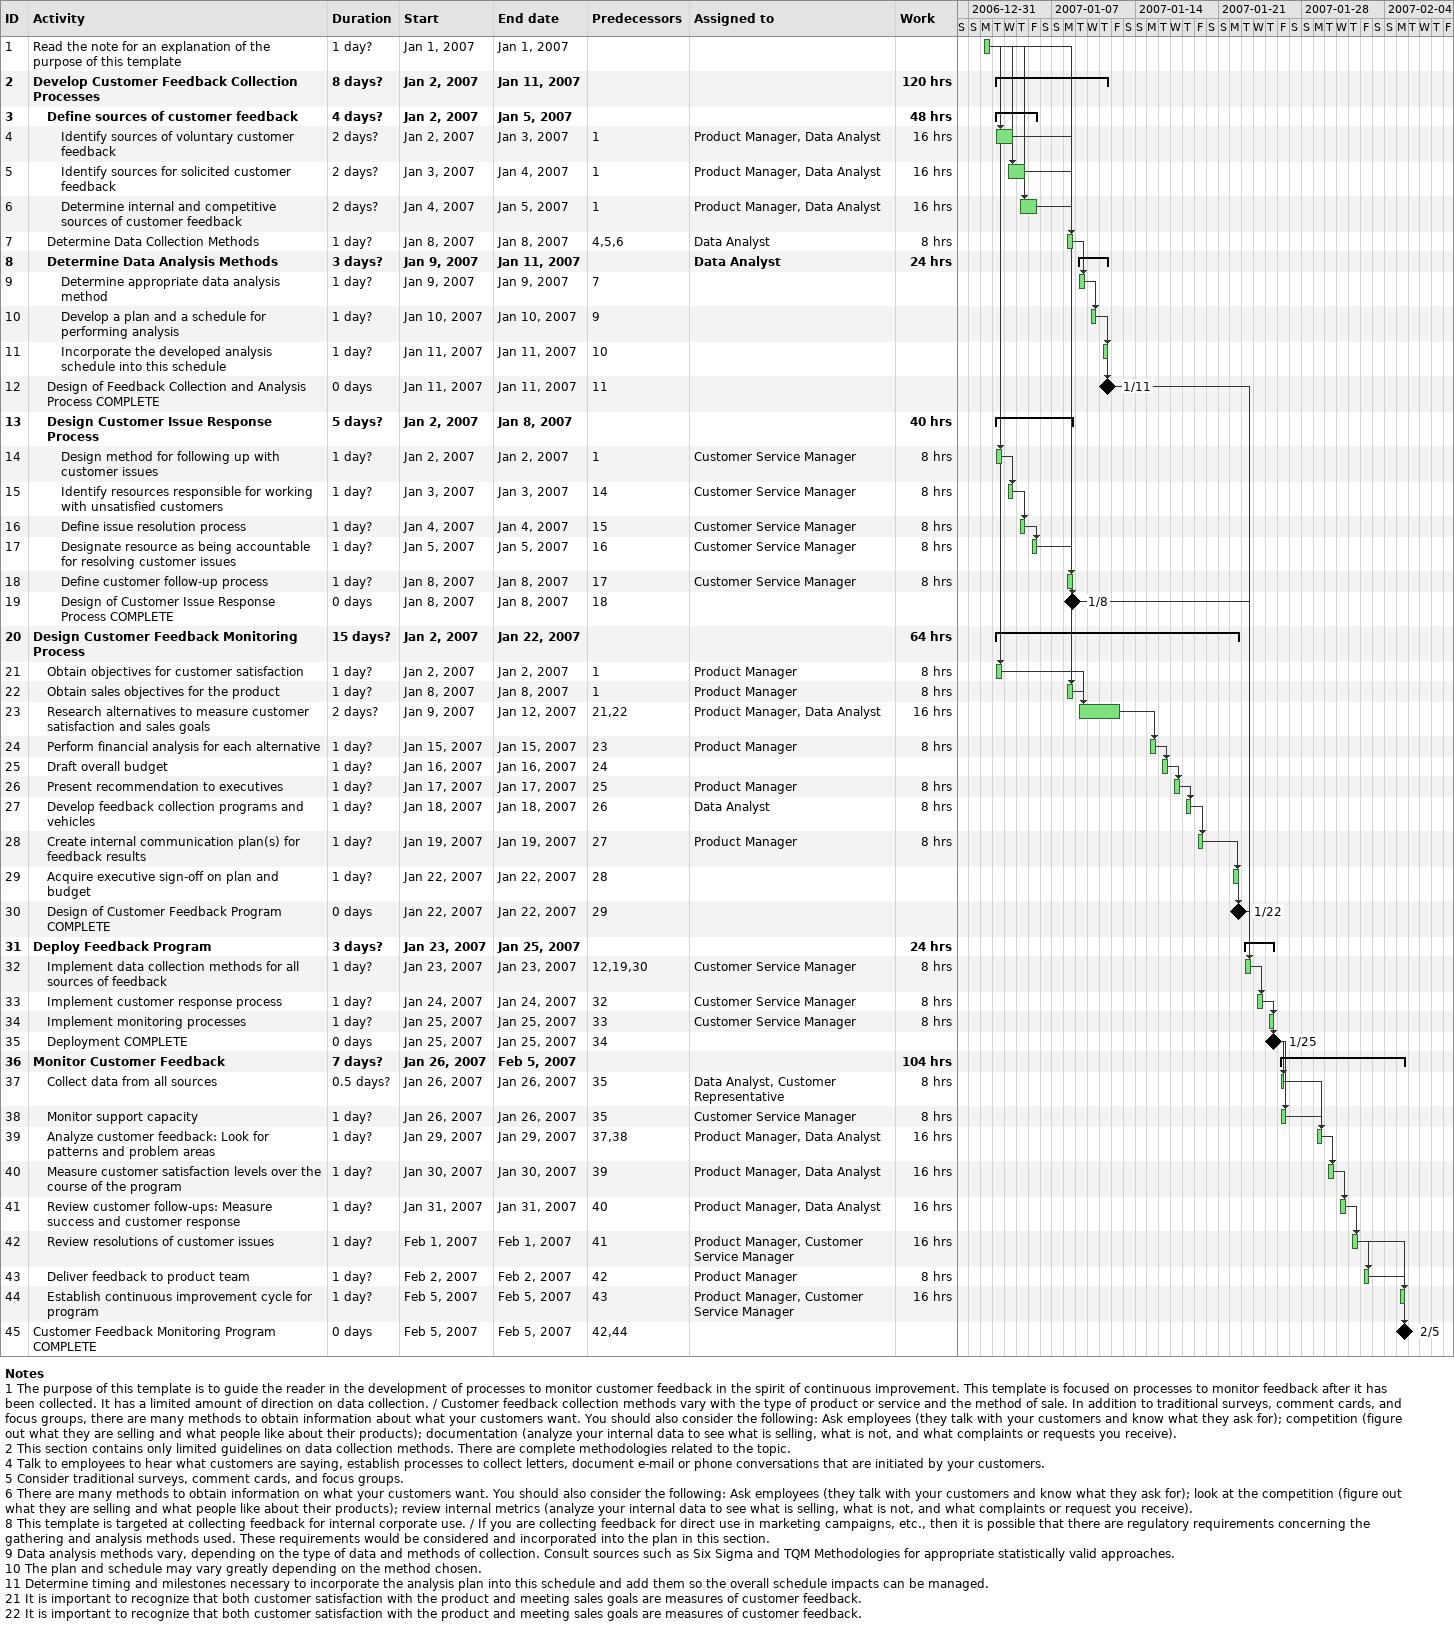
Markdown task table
| ID | Level | Task | Duration | Start | Finish | Predecessors | Resources | Work (h) |
|---|---|---|---|---|---|---|---|---|
| 1 | 1 | Read the note for an explanation of the purpose of this template | 1d? | 2007-01-01 | 2007-01-01 |  |  |  |
| 2 | 1 | **Develop Customer Feedback Collection Processes** | 8d? | 2007-01-02 | 2007-01-11 |  |  | 120 |
| 3 | 2 | **Define sources of customer feedback** | 4d? | 2007-01-02 | 2007-01-05 |  |  | 48 |
| 4 | 3 | Identify sources of voluntary customer feedback | 2d? | 2007-01-02 | 2007-01-03 | 1 | Product Manager, Data Analyst | 16 |
| 5 | 3 | Identify sources for solicited customer feedback | 2d? | 2007-01-03 | 2007-01-04 | 1 | Product Manager, Data Analyst | 16 |
| 6 | 3 | Determine internal and competitive sources of customer feedback | 2d? | 2007-01-04 | 2007-01-05 | 1 | Product Manager, Data Analyst | 16 |
| 7 | 2 | Determine Data Collection Methods | 1d? | 2007-01-08 | 2007-01-08 | 4, 5, 6 | Data Analyst | 8 |
| 8 | 2 | **Determine Data Analysis Methods** | 3d? | 2007-01-09 | 2007-01-11 |  | Data Analyst | 24 |
| 9 | 3 | Determine appropriate data analysis method | 1d? | 2007-01-09 | 2007-01-09 | 7 |  |  |
| 10 | 3 | Develop a plan and a schedule for performing analysis | 1d? | 2007-01-10 | 2007-01-10 | 9 |  |  |
| 11 | 3 | Incorporate the developed analysis schedule into this schedule | 1d? | 2007-01-11 | 2007-01-11 | 10 |  |  |
| 12 | 2 | Design of Feedback Collection and Analysis Process COMPLETE | 0d | 2007-01-11 | 2007-01-11 | 11 |  |  |
| 13 | 2 | **Design Customer Issue Response Process** | 5d? | 2007-01-02 | 2007-01-08 |  |  | 40 |
| 14 | 3 | Design method for following up with customer issues | 1d? | 2007-01-02 | 2007-01-02 | 1 | Customer Service Manager | 8 |
| 15 | 3 | Identify resources responsible for working with unsatisfied customers | 1d? | 2007-01-03 | 2007-01-03 | 14 | Customer Service Manager | 8 |
| 16 | 3 | Define issue resolution process | 1d? | 2007-01-04 | 2007-01-04 | 15 | Customer Service Manager | 8 |
| 17 | 3 | Designate resource as being accountable for resolving customer issues | 1d? | 2007-01-05 | 2007-01-05 | 16 | Customer Service Manager | 8 |
| 18 | 3 | Define customer follow-up process | 1d? | 2007-01-08 | 2007-01-08 | 17 | Customer Service Manager | 8 |
| 19 | 3 | Design of Customer Issue Response Process COMPLETE | 0d | 2007-01-08 | 2007-01-08 | 18 |  |  |
| 20 | 1 | **Design Customer Feedback Monitoring Process** | 15d? | 2007-01-02 | 2007-01-22 |  |  | 64 |
| 21 | 2 | Obtain objectives for customer satisfaction | 1d? | 2007-01-02 | 2007-01-02 | 1 | Product Manager | 8 |
| 22 | 2 | Obtain sales objectives for the product | 1d? | 2007-01-08 | 2007-01-08 | 1 | Product Manager | 8 |
| 23 | 2 | Research alternatives to measure customer satisfaction and sales goals | 2d? | 2007-01-09 | 2007-01-12 | 21, 22 | Product Manager, Data Analyst | 16 |
| 24 | 2 | Perform financial analysis for each alternative | 1d? | 2007-01-15 | 2007-01-15 | 23 | Product Manager | 8 |
| 25 | 2 | Draft overall budget | 1d? | 2007-01-16 | 2007-01-16 | 24 |  |  |
| 26 | 2 | Present recommendation to executives | 1d? | 2007-01-17 | 2007-01-17 | 25 | Product Manager | 8 |
| 27 | 2 | Develop feedback collection programs and vehicles | 1d? | 2007-01-18 | 2007-01-18 | 26 | Data Analyst | 8 |
| 28 | 2 | Create internal communication plan(s) for feedback results | 1d? | 2007-01-19 | 2007-01-19 | 27 | Product Manager | 8 |
| 29 | 2 | Acquire executive sign-off on plan and budget | 1d? | 2007-01-22 | 2007-01-22 | 28 |  |  |
| 30 | 2 | Design of Customer Feedback Program COMPLETE | 0d | 2007-01-22 | 2007-01-22 | 29 |  |  |
| 31 | 1 | **Deploy Feedback Program** | 3d? | 2007-01-23 | 2007-01-25 |  |  | 24 |
| 32 | 2 | Implement data collection methods for all sources of feedback | 1d? | 2007-01-23 | 2007-01-23 | 12, 19, 30 | Customer Service Manager | 8 |
| 33 | 2 | Implement customer response process | 1d? | 2007-01-24 | 2007-01-24 | 32 | Customer Service Manager | 8 |
| 34 | 2 | Implement monitoring processes | 1d? | 2007-01-25 | 2007-01-25 | 33 | Customer Service Manager | 8 |
| 35 | 2 | Deployment COMPLETE | 0d | 2007-01-25 | 2007-01-25 | 34 |  |  |
| 36 | 1 | **Monitor Customer Feedback** | 7d? | 2007-01-26 | 2007-02-05 |  |  | 104 |
| 37 | 2 | Collect data from all sources | 0.5d? | 2007-01-26 | 2007-01-26 | 35 | Data Analyst, Customer Representative | 8 |
| 38 | 2 | Monitor support capacity | 1d? | 2007-01-26 | 2007-01-26 | 35 | Customer Service Manager | 8 |
| 39 | 2 | Analyze customer feedback: Look for patterns and problem areas | 1d? | 2007-01-29 | 2007-01-29 | 37, 38 | Product Manager, Data Analyst | 16 |
| 40 | 2 | Measure customer satisfaction levels over the course of the program | 1d? | 2007-01-30 | 2007-01-30 | 39 | Product Manager, Data Analyst | 16 |
| 41 | 2 | Review customer follow-ups: Measure success and customer response | 1d? | 2007-01-31 | 2007-01-31 | 40 | Product Manager, Data Analyst | 16 |
| 42 | 2 | Review resolutions of customer issues | 1d? | 2007-02-01 | 2007-02-01 | 41 | Product Manager, Customer Service Manager | 16 |
| 43 | 2 | Deliver feedback to product team | 1d? | 2007-02-02 | 2007-02-02 | 42 | Product Manager | 8 |
| 44 | 2 | Establish continuous improvement cycle for program | 1d? | 2007-02-05 | 2007-02-05 | 43 | Product Manager, Customer Service Manager | 16 |
| 45 | 1 | Customer Feedback Monitoring Program COMPLETE | 0d | 2007-02-05 | 2007-02-05 | 42, 44 |  |  |

Notes
- 1: The purpose of this template is to guide the reader in the development of processes to monitor customer feedback in the spirit of continuous improvement. This template is focused on processes to monitor feedback after it has been collected. It has a limited amount of direction on data collection. / Customer feedback collection methods vary with the type of product or service and the method of sale. In addition to traditional surveys, comment cards, and focus groups, there are many methods to obtain information about what your customers want. You should also consider the following: Ask employees (they talk with your customers and know what they ask for); competition (figure out what they are selling and what people like about their products); documentation (analyze your internal data to see what is selling, what is not, and what complaints or requests you receive).
- 2: This section contains only limited guidelines on data collection methods. There are complete methodologies related to the topic.
- 4: Talk to employees to hear what customers are saying, establish processes to collect letters, document e-mail or phone conversations that are initiated by your customers.
- 5: Consider traditional surveys, comment cards, and focus groups.
- 6: There are many methods to obtain information on what your customers want. You should also consider the following: Ask employees (they talk with your customers and know what they ask for); look at the competition (figure out what they are selling and what people like about their products); review internal metrics (analyze your internal data to see what is selling, what is not, and what complaints or request you receive).
- 8: This template is targeted at collecting feedback for internal corporate use. / If you are collecting feedback for direct use in marketing campaigns, etc., then it is possible that there are regulatory requirements concerning the gathering and analysis methods used. These requirements would be considered and incorporated into the plan in this section.
- 9: Data analysis methods vary, depending on the type of data and methods of collection. Consult sources such as Six Sigma and TQM Methodologies for appropriate statistically valid approaches.
- 10: The plan and schedule may vary greatly depending on the method chosen.
- 11: Determine timing and milestones necessary to incorporate the analysis plan into this schedule and add them so the overall schedule impacts can be managed.
- 21: It is important to recognize that both customer satisfaction with the product and meeting sales goals are measures of customer feedback.
- 22: It is important to recognize that both customer satisfaction with the product and meeting sales goals are measures of customer feedback.
